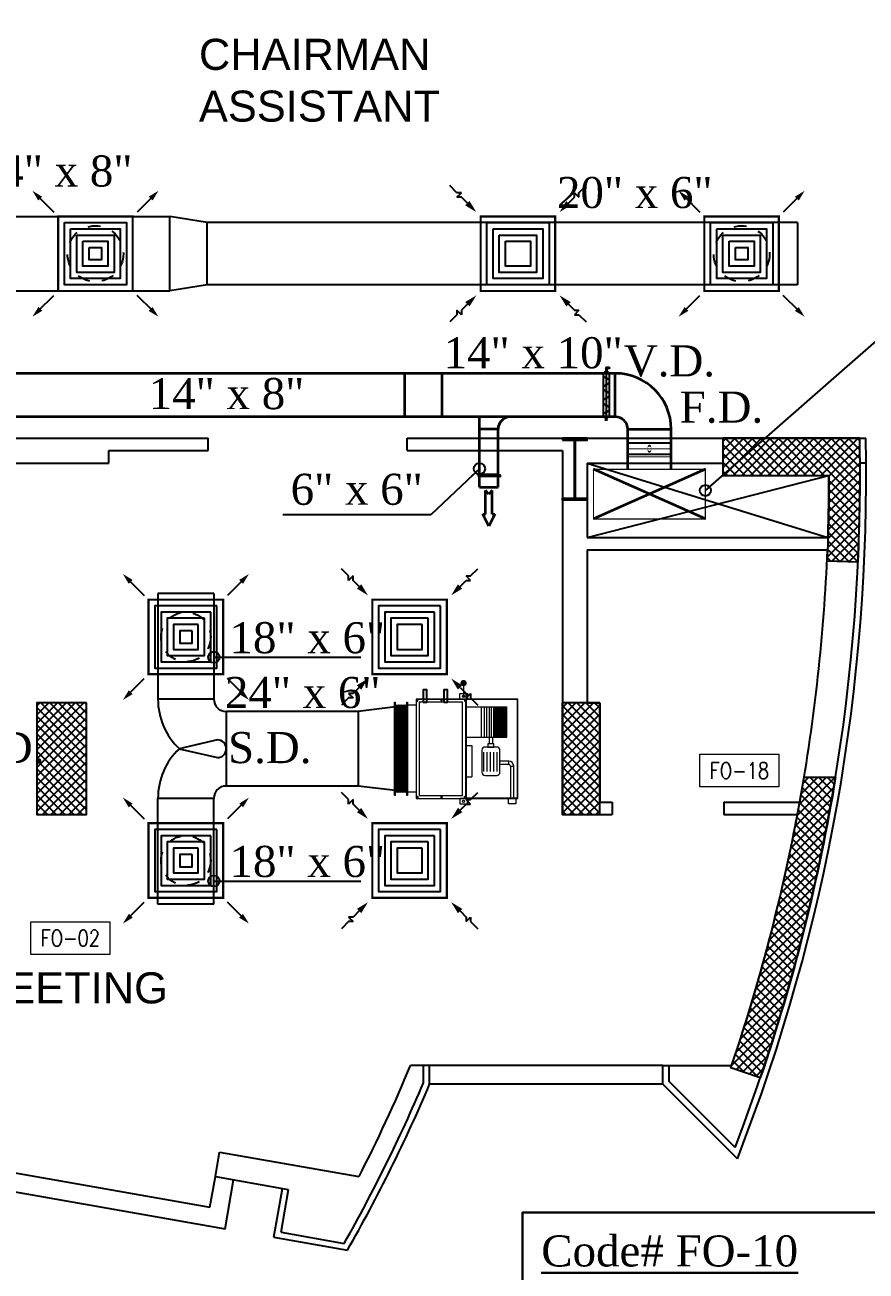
# Model space of a CAD drawing. Extents: x -432 to -365, y -145 to 173.
# Drawn here: x -387.11 to -380.34, y 21.25 to 31.28 of the extents above; entities that cross this region are included whole.
import ezdxf
from ezdxf.enums import TextEntityAlignment as Align

# ---------------------------------------------------------------- set-up
doc = ezdxf.new("R2010")
doc.units = 0
doc.header["$MEASUREMENT"] = 0
for name, pattern in [('DASHDOT', [1, 0.5, -0.25, 0, -0.25]), ('HIDDEN', [0.375, 0.25, -0.125]), ('HIDDEN-Z', [3, 2, -1])]:
    doc.linetypes.add(name, pattern=pattern)
for name, color, linetype in [('01_AC-EQUIP', 206, 'Continuous'), ('03_AC-S.DUCT', 5, 'Continuous'), ('12-AC-FL.CONN.', 2, 'Continuous'), ('A.C.VOLUM DAMPER', 2, 'Continuous'), ('COLHATCH', 5, 'Continuous'), ('column', 6, 'Continuous'), ('ELEV3', 1, 'Continuous'), ('fire damper', 20, 'Continuous'), ('M-CH-WP-R', 40, 'HIDDEN-Z'), ('M-CH-WP-S', 142, 'Continuous'), ('M-DAMPER', 21, 'Continuous'), ('M-DIFUSER', 195, 'Continuous'), ('M-DUCT-RA', 30, 'Continuous'), ('M-DUCT-SA', 5, 'Continuous'), ('M-EQBMNT', 21, 'Continuous'), ('METAL-EDGE', 253, 'Continuous'), ('Ties', 5, 'Continuous'), ('WALL', 4, 'Continuous'), ('WIN', 5, 'Continuous'), ('ZONE TEXT', 73, 'Continuous')]:
    doc.layers.add(name, color=color, linetype=linetype)
for name, color, linetype, lineweight in [('04-AC_F.A.DUCT', 4, 'Continuous', 35), ('A-SYMB-RMNU', 4, 'Continuous', 9), ('AC-TEXT', 15, 'Continuous', 30)]:
    doc.layers.add(name, color=color, linetype=linetype, lineweight=lineweight)
doc.styles.add('AC', font='romans.shx', dxfattribs={"height": 0.2})
doc.styles.add('ARABY', font='sosa.shx')
doc.styles.add('ROMANS-TITLE', font='ROMANS.shx', dxfattribs={"width": 0.8})
doc.dimstyles.new('IHAB', dxfattribs={"dimscale": 0, "dimtxt": 0.15, "dimasz": 0.09, "dimexe": 0.18, "dimexo": 0.0625, "dimgap": 0, "dimtad": 0, "dimtih": 1, "dimtoh": 1, "dimzin": 0, "dimdsep": 46, "dimtxsty": 'ARABY', "dimcen": 0.03, "dimse1": 1, "dimse2": 1, "dimclrd": 36, "dimclrt": 42, "dimadec": 0, "dimazin": 0, "dimtfac": 1, "dimtmove": 1, "dimatfit": 3, "dimldrblk": 'ORIGIN', "dimfxl": 1, "dimtolj": 1, "dimtzin": 0, "dimarcsym": 0})
pattern_1 = [(45, (898.9167, 294.349202), (-0.01347038418, 0.01347038418), []), (45, (898.92568, 294.349202), (-0.01347038418, 0.01347038418), [])]

# ---------------------------------------------------------------- blocks, each defined once
blk = doc.blocks.new('*U254')
at = {"layer": 'M-DIFUSER', "ltscale": 5, "const_width": 18}
blk.add_lwpolyline([(-300, 300), (300, 300), (300, -300), (-300, -300)], close=True, dxfattribs=at)
at = {"layer": 'M-DIFUSER', "color": 21}
for points in [[(250, 250), (-250, 250), (-250, -250), (250, -250)], [(200, 200), (-200, 200), (-200, -200), (200, -200)], [(150, 150), (-150, 150), (-150, -150), (150, -150)], [(100, 100), (-100, 100), (-100, -100), (100, -100)]]:
    blk.add_lwpolyline(points, close=True, dxfattribs=at)
at = {"layer": 'M-DUCT-RA', "color": 30}
for p, q in [((-491, 491), (-549, 549)), ((491, 491), (549, 549)), ((-491, 455), (-491, 491)), ((-455, 491), (-491, 455)), ((-455, 455), (-455, 491)), ((-406, 406), (-455, 455)), ((406, 406), (455, 455)), ((455, 491), (491, 491)), ((491, 455), (455, 491)), ((455, 455), (491, 455)), ((-491, -491), (-549, -549)), ((-491, -455), (-455, -491)), ((-455, -455), (-491, -455)), ((-455, -491), (-491, -491)), ((-406, -406), (-455, -455)), ((406, -406), (455, -455)), ((455, -491), (491, -455)), ((455, -455), (455, -491)), ((491, -455), (491, -491)), ((491, -491), (549, -549))]:
    blk.add_line(p, q, dxfattribs=at)
for points in [[(-389, 424), (-424, 389), (-335, 335)], [(424, 389), (389, 424), (335, 335)], [(-424, -389), (-389, -424), (-335, -335)], [(389, -424), (424, -389), (335, -335)]]:
    blk.add_solid(points, dxfattribs=at)
blk = doc.blocks.new('*U251')
at = {"layer": 'M-DIFUSER', "ltscale": 5, "const_width": 18}
blk.add_lwpolyline([(-300, 300), (300, 300), (300, -300), (-300, -300)], close=True, dxfattribs=at)
at = {"layer": 'M-DIFUSER', "color": 21}
for points in [[(250, 250), (-250, 250), (-250, -250), (250, -250)], [(200, 200), (-200, 200), (-200, -200), (200, -200)], [(150, 150), (-150, 150), (-150, -150), (150, -150)], [(100, 100), (-100, 100), (-100, -100), (100, -100)], [(50, 50), (-50, 50), (-50, -50), (50, -50)]]:
    blk.add_lwpolyline(points, close=True, dxfattribs=at)
at = {"layer": 'M-DUCT-SA', "color": 5, "extrusion": (-5.07059e-20, -1.19855e-17, -1)}
blk.add_line((-461, 461), (-335, 335), dxfattribs=at)
at = {"layer": 'M-DUCT-SA', "color": 5, "extrusion": (-1.19855e-17, 5.07059e-20, -1)}
blk.add_line((461, 461), (335, 335), dxfattribs=at)
at = {"layer": 'M-DUCT-SA', "color": 5, "extrusion": (1.19855e-17, -5.07059e-20, -1)}
blk.add_line((-461, -461), (-335, -335), dxfattribs=at)
at = {"layer": 'M-DUCT-SA', "color": 5, "extrusion": (5.07059e-20, 1.19855e-17, -1)}
blk.add_line((461, -461), (335, -335), dxfattribs=at)
at = {"layer": 'M-DUCT-SA', "color": 5, "extrusion": (-5.07059e-20, -1.19855e-17, -1)}
blk.add_solid([(460, 428), (429, 459), (507, 507)], dxfattribs=at)
at = {"layer": 'M-DUCT-SA', "color": 5, "extrusion": (5.07059e-20, -1.19855e-17, -1)}
blk.add_solid([(-460, 428), (-429, 459), (-507, 507)], dxfattribs=at)
at = {"layer": 'M-DUCT-SA', "color": 5, "extrusion": (1.19855e-17, -5.07059e-20, -1)}
blk.add_solid([(428, -460), (459, -429), (507, -507)], dxfattribs=at)
at = {"layer": 'M-DUCT-SA', "color": 5, "extrusion": (-1.19855e-17, -5.07059e-20, -1)}
blk.add_solid([(-428, -460), (-459, -429), (-507, -507)], dxfattribs=at)
blk = doc.blocks.new('A$C180A56EA')
at = {"layer": 'A.C.VOLUM DAMPER'}
h = blk.add_hatch(dxfattribs=at)
h.set_pattern_fill('ANSI31', color=256, scale=0.001, style=0)
h.set_pattern_definition([(45, (129.5106855, -230.48025158), (-8.838834765e-05, 8.838834765e-05), [])])
h.paths.add_polyline_path([(0.0459, 0.0039), (0.0459, 0.0065), (0.0401, 0.0065), (0.0401, -0.0027), (0.0459, -0.0027), (0.0459, 0), (0.0603, 0), (0.0603, 0.0128), (0.057, 0.0128), (0.057, 0.0039)])
for p, q in [((-0.1242, 0.0032), (-0.1161, 0.0032)), ((-0.1161, 0.0004), (-0.119, 0.0032)), ((-0.1185, 0), (-0.1161, 0.0024)), ((-0.1161, 0.0015), (-0.1179, 0.0032)), ((-0.1174, 0), (-0.1161, 0.0013)), ((-0.1161, 0.0026), (-0.1168, 0.0032)), ((-0.1163, 0), (-0.1161, 0.0001)), ((-0.1161, 0.0001), (-0.1104, 0.0058)), ((-0.1161, 0.0013), (-0.1116, 0.0058)), ((-0.1161, 0.0024), (-0.1127, 0.0058)), ((-0.1161, -0.0026), (-0.1161, 0.0058)), ((-0.1161, 0.0035), (-0.1138, 0.0058)), ((-0.1161, 0.0058), (-0.1099, 0.0058)), ((-0.1161, 0.0057), (-0.116, 0.0058)), ((-0.1161, 0.0046), (-0.1149, 0.0058)), ((-0.1161, -0.001), (-0.1099, 0.0053)), ((-0.1099, -0.0014), (-0.1161, 0.0048)), ((-0.1161, -0.0021), (-0.1099, 0.0042)), ((-0.1099, -0.0026), (-0.1161, 0.0037)), ((-0.1109, -0.0026), (-0.1161, 0.0026)), ((-0.112, -0.0026), (-0.1161, 0.0015)), ((-0.1131, -0.0026), (-0.1161, 0.0004)), ((-0.1099, -0.0003), (-0.116, 0.0058)), ((-0.1156, -0.0026), (-0.1099, 0.0031)), ((-0.1099, 0.0008), (-0.1149, 0.0058)), ((-0.1145, -0.0026), (-0.1099, 0.002)), ((-0.1099, 0.0019), (-0.1138, 0.0058)), ((-0.1134, -0.0026), (-0.1099, 0.0009)), ((-0.1128, 0.0019), (0.0401, 0.0019)), ((-0.1099, 0.003), (-0.1127, 0.0058)), ((-0.1099, 0.0041), (-0.1116, 0.0058)), ((-0.1099, 0.0052), (-0.1105, 0.0058)), ((0.0401, 0.0121), (-0.1099, 0.0121)), ((-0.0882, 0.0113), (-0.0994, -0.0075)), ((-0.0768, 0.0113), (-0.0656, -0.0075)), ((-0.0402, 0.0113), (-0.0514, -0.0075)), ((-0.0284, 0.0113), (-0.0173, -0.0075)), ((0.0056, 0.0113), (-0.0056, -0.0075)), ((0.0174, 0.0113), (0.0286, -0.0075)), ((0.0459, 0.0065), (0.0401, 0.0065)), ((0.0401, 0.0065), (0.0401, -0.0027)), ((0.0459, 0.0039), (0.0459, 0.0065)), ((0.057, 0.0039), (0.0459, 0.0039)), ((0.0603, 0.0128), (0.057, 0.0128)), ((0.057, 0.0128), (0.057, 0.0039)), ((0.0603, 0.0128), (0.0603, 0)), ((-0.1242, 0), (-0.1161, 0)), ((-0.1142, -0.0026), (-0.1161, -0.0007)), ((-0.1153, -0.0026), (-0.1161, -0.0018)), ((-0.1099, -0.0026), (-0.1161, -0.0026)), ((-0.1123, -0.0026), (-0.1099, -0.0003)), ((-0.1111, -0.0026), (-0.1099, -0.0014)), ((-0.11, -0.0026), (-0.1099, -0.0025)), ((-0.1099, -0.0083), (0.0401, -0.0083)), ((0.0401, -0.0027), (0.0459, -0.0027)), ((0.0603, 0), (0.0459, 0)), ((0.0459, -0.0027), (0.0459, 0))]:
    blk.add_line(p, q, dxfattribs=at)
at = {"layer": 'A.C.VOLUM DAMPER', "extrusion": (0, 0, -1)}
for centre, major_axis, start_param, end_param in [((-0.0938, 0.0019), (0.00135, 0.00135), 3.926991, 7.068583), ((-0.0938, 0.0019), (-0.00135, 0.00135), 2.356195, 5.497787), ((-0.0712, 0.0019), (0.00135, 0.00135), 3.926991, 7.068583), ((-0.0712, 0.0019), (-0.00135, 0.00135), 2.356195, 5.497787), ((-0.0458, 0.0019), (0.00135, 0.00135), 3.926991, 7.068583), ((-0.0458, 0.0019), (-0.00135, 0.00135), 2.356195, 5.497787), ((-0.0228, 0.0019), (0.00135, 0.00135), 3.926991, 7.068583), ((-0.0228, 0.0019), (-0.00135, 0.00135), 2.356194, 5.497787), ((0, 0.0019), (0.00135, 0.00135), 3.926991, 7.068583), ((0, 0.0019), (0.00135, 0.00135), 0.785398, 3.926991), ((0.023, 0.0019), (0.00135, 0.00135), 3.926991, 7.068583), ((0.023, 0.0019), (-0.00135, 0.00135), 2.356195, 5.497787)]:
    blk.add_ellipse(centre, major_axis=major_axis, ratio=1, start_param=start_param, end_param=end_param, dxfattribs=at)
blk = doc.blocks.new('A$C4397250F')
at = {"layer": '04-AC_F.A.DUCT'}
for p, q in [((0, 0), (-0.0241, -0.0482)), ((-0.0241, -0.0482), (-0.0132, -0.0482)), ((-0.0132, -0.0482), (-0.0132, -0.1443)), ((0.0241, -0.0482), (0, 0)), ((0.0132, -0.0482), (0.0241, -0.0482)), ((0.0132, -0.0482), (0.0132, -0.1443)), ((0, -0.1288), (-0.0132, -0.1443)), ((0.0132, -0.1443), (0, -0.1288))]:
    blk.add_line(p, q, dxfattribs=at)
blk = doc.blocks.new('A$C7E27466D')
at = {"layer": '01_AC-EQUIP', "color": 2, "lineweight": 20}
for p, q in [((-75.3, 98.1), (-73.7, 98.7)), ((-75.3, 98.1), (-73.7, 97.6)), ((-75.3, 97.1), (-73.7, 97.6)), ((-75.3, 97.1), (-73.7, 96.6)), ((-75.3, 96.1), (-73.7, 96.6)), ((-75.3, 96.1), (-73.7, 95.6)), ((-75.3, 95.1), (-73.7, 95.6)), ((-75.3, 95.1), (-73.7, 94.6)), ((-75.3, 94.1), (-73.7, 94.6)), ((-75.3, 94.1), (-73.7, 93.6)), ((-75.3, 93.1), (-73.7, 93.6)), ((-75.3, 93.1), (-73.7, 92.5)), ((-75.3, 92), (-73.7, 92.5)), ((-75.3, 92), (-73.7, 91.5)), ((-75.3, 91), (-73.7, 91.5)), ((-75.3, 91), (-73.7, 90.5)), ((-75.3, 90), (-73.7, 90.5)), ((-6.3, 97.6), (-73.7, 97.6)), ((-6.3, 96.6), (-73.7, 96.6)), ((-6.3, 95.6), (-73.7, 95.6)), ((-6.3, 94.6), (-73.7, 94.6)), ((-6.3, 93.6), (-73.7, 93.6)), ((-6.3, 92.5), (-73.7, 92.5)), ((-6.3, 91.5), (-73.7, 91.5)), ((-6.3, 90.5), (-73.7, 90.5)), ((-4.7, 98.1), (-6.3, 98.7)), ((-4.7, 98.1), (-6.3, 97.6)), ((-4.7, 97.1), (-6.3, 97.6)), ((-4.7, 97.1), (-6.3, 96.6)), ((-4.7, 96.1), (-6.3, 96.6)), ((-4.7, 96.1), (-6.3, 95.6)), ((-4.7, 95.1), (-6.3, 95.6)), ((-4.7, 95.1), (-6.3, 94.6)), ((-4.7, 94.1), (-6.3, 94.6)), ((-4.7, 94.1), (-6.3, 93.6)), ((-4.7, 93.1), (-6.3, 93.6)), ((-4.7, 93.1), (-6.3, 92.5)), ((-4.7, 92), (-6.3, 92.5)), ((-4.7, 92), (-6.3, 91.5)), ((-4.7, 91), (-6.3, 91.5)), ((-4.7, 91), (-6.3, 90.5)), ((-4.7, 90), (-6.3, 90.5)), ((-75.3, 90), (-73.7, 89.5)), ((-4.7, 90), (-6.3, 89.5))]:
    blk.add_line(p, q, dxfattribs=at)
at = {"layer": '01_AC-EQUIP', "color": 1, "lineweight": 20}
for p, q in [((-77.8, 81), (-79.9, 81)), ((-78.9, 80.3), (-78.9, 81.7)), ((-75, 82), (-75, 89)), ((-5, 82), (-5, 89)), ((-2.2, 81), (-0.1, 81)), ((-1.1, 80.3), (-1.1, 81.7)), ((0, 82), (0, 0)), ((-77.8, 61.5), (-79.9, 61.5)), ((-78.9, 60.8), (-78.9, 62.2)), ((-2.2, 61.5), (-0.1, 61.5)), ((-1.1, 60.8), (-1.1, 62.2)), ((-77.8, 42.5), (-79.9, 42.5)), ((-78.9, 41.8), (-78.9, 43.2)), ((-62.7, 42), (-62.7, 37)), ((-37.3, 42), (-37.3, 37)), ((-30.6, 42), (-30.6, 9)), ((-6.2, 42), (-6.2, 9)), ((-2.2, 42.5), (-0.1, 42.5)), ((-1.1, 41.8), (-1.1, 43.2)), ((-37.3, 37), (-62.7, 37)), ((-58.3, 27.4), (-42.7, 27.4)), ((-58.3, 24.8), (-42.7, 24.8)), ((-58.3, 22.1), (-42.7, 22.1)), ((-30.6, 23.1), (-36, 23.1)), ((-30.6, 20.4), (-36, 20.4)), ((-6.2, 29.5), (-30.6, 29.5)), ((-30.6, 27), (-6.2, 27)), ((-30.6, 25), (-6.2, 25)), ((-30.6, 23), (-6.2, 23)), ((-30.6, 21.4), (-6.2, 21.4)), ((-58.3, 19.4), (-42.7, 19.4)), ((-58.3, 16.8), (-42.7, 16.8)), ((-52.7, 7.4), (-52.7, 14.5)), ((-50, 7.4), (-50, 14.5)), ((-30.6, 19.4), (-6.2, 19.4)), ((-30.6, 18.4), (-6.2, 18.4)), ((-30.6, 17.5), (-6.2, 17.5)), ((-30.6, 16.8), (-6.2, 16.8)), ((-30.6, 15.8), (-6.2, 15.8)), ((-30.6, 14.8), (-6.2, 14.8)), ((-30.6, 13.8), (-6.2, 13.8)), ((-30.6, 12.9), (-6.2, 12.9)), ((-30.6, 12.2), (-6.2, 12.2)), ((-30.6, 11.5), (-6.2, 11.5)), ((-30.6, 11), (-6.2, 11)), ((-30.6, 10.6), (-6.2, 10.6)), ((-30.6, 10.3), (-6.2, 10.3)), ((-54, 6.1), (-79.6, 6.1)), ((-54, 3.5), (-79.6, 3.5)), ((-54, 6.1), (-54, 3.5)), ((-52.7, 7.4), (-50, 7.4)), ((-30.6, 9.9), (-6.2, 9.9)), ((-30.6, 9.6), (-6.2, 9.6)), ((-30.6, 9.4), (-6.2, 9.4)), ((-30.6, 9.2), (-6.2, 9.2)), ((-30.6, 9), (-6.2, 9)), ((-30.6, 9), (-6.2, 9))]:
    blk.add_line(p, q, dxfattribs=at)
at = {"layer": '01_AC-EQUIP', "color": 4, "lineweight": 20}
blk.add_line((12.8, 43.8), (2.3, 43.8), dxfattribs=at)
at = {"layer": '01_AC-EQUIP', "color": 1, "linetype": 'DASHDOT', "lineweight": 20}
blk.add_line((-30.6, 16.8), (-6.2, 16.8), dxfattribs=at)
at = {"layer": '01_AC-EQUIP', "color": 2, "lineweight": 20}
for points in [[(-77.5, 98.7), (-77.5, 99.2), (-2.5, 99.2), (-2.5, 98.7)], [(-77.5, 89), (-77.5, 89.5), (-2.5, 89.5), (-2.5, 89)]]:
    blk.add_lwpolyline(points, close=True, dxfattribs=at)
at = {"layer": '01_AC-EQUIP', "color": 1, "lineweight": 20}
for points in [[(-80, 42), (0, 42), (0, 82), (-80, 82)], [(-77.5, 44.5), (-2.5, 44.5), (-2.5, 79.5), (-77.5, 79.5)], [(-84.4, 40.7), (-80, 40.7), (-80, 46.7), (-84.4, 46.7)], [(-80, 42), (-80, 0), (0, 0), (0, 42)], [(-79.6, 41.6), (-79.6, 0.4), (-0.4, 0.4), (-0.4, 41.6)], [(4.4, 40.7), (0, 40.7), (0, 46.7), (4.4, 46.7)], [(-38.6, 19.3), (-36, 19.3), (-36, 24.3), (-38.6, 24.3)], [(-84.4, 7.6), (-80, 7.6), (-80, 1.6), (-84.4, 1.6)]]:
    blk.add_lwpolyline(points, close=True, dxfattribs=at)
at = {"layer": '01_AC-EQUIP', "color": 4, "lineweight": 20, "const_width": 2.52}
blk.add_lwpolyline([(12.6, 45, 1), (13.1, 42.5, 1)], format="xyb", close=True, dxfattribs=at)
at = {"layer": '01_AC-EQUIP', "color": 1, "lineweight": 20}
blk.add_lwpolyline([(-58.8, 14.5), (-41.2, 14.5, 0.414214), (-38.6, 17.1), (-38.6, 26.4, 0.414214), (-41.2, 29.1), (-58.8, 29.1, 0.414214), (-61.4, 26.4), (-61.4, 17.1, 0.414214)], format="xyb", close=True, dxfattribs=at)
for centre in [(-82.3, 43.8), (2.3, 43.8)]:
    blk.add_circle(centre, 0.932, dxfattribs=at)
for radius in [1.33, 3.99]:
    blk.add_arc((-54, 7.4), radius, 270.0006, 0.0006, dxfattribs=at)
for centre, major_axis, start_param, end_param in [((-78.9, 81), (-0.827, 0), -1.570796, 4.712389), ((-78.9, 81), (-0.47, 0), 3.141593, 9.424778), ((-78.9, 61.5), (-0.827, 0), -1.570796, 4.712389), ((-78.9, 61.5), (-0.47, 0), 3.141593, 9.424778), ((-78.9, 42.5), (-0.827, 0), -1.570796, 4.712389), ((-78.9, 42.5), (-0.47, 0), 3.141593, 9.424778)]:
    blk.add_ellipse(centre, major_axis=major_axis, ratio=0.646018, start_param=start_param, end_param=end_param, dxfattribs=at)
at = {"layer": '01_AC-EQUIP', "color": 1, "lineweight": 20, "extrusion": (0, 0, -1)}
for centre, major_axis, start_param, end_param in [((-1.1, 81), (0.827, 0), -1.570796, 4.712389), ((-1.1, 81), (0.47, 0), 3.141593, 9.424778), ((-1.1, 61.5), (0.827, 0), -1.570796, 4.712389), ((-1.1, 61.5), (0.47, 0), 3.141593, 9.424778), ((-1.1, 42.5), (0.827, 0), -1.570796, 4.712389), ((-1.1, 42.5), (0.47, 0), 3.141593, 9.424778)]:
    blk.add_ellipse(centre, major_axis=major_axis, ratio=0.646018, start_param=start_param, end_param=end_param, dxfattribs=at)
at = {"layer": 'M-CH-WP-R', "color": 6, "linetype": 'ByBlock', "ltscale": 1.5}
blk.add_lwpolyline([(-2.5, 76.2), (-2.5, 73.2), (7.5, 73.2), (7.5, 76.2)], close=True, dxfattribs=at)
at = {"layer": 'M-CH-WP-S', "color": 5, "linetype": 'ByBlock', "ltscale": 1.5}
blk.add_lwpolyline([(-2.5, 59.7), (-2.5, 56.7), (7.5, 56.7), (7.5, 59.7)], close=True, dxfattribs=at)
blk = doc.blocks.new('*U707')
at = {"layer": 'M-EQBMNT'}
h = blk.add_hatch(color=195, dxfattribs=at)
edge = h.paths.add_edge_path()
edge.add_ellipse((-200, 0), major_axis=(0, -37.5), ratio=0.504202, start_angle=0, end_angle=90)
edge.add_ellipse((-200, 0), major_axis=(0, 19.7), ratio=0.960389, start_angle=90, end_angle=270, ccw=False)
edge.add_ellipse((-200, 0), major_axis=(0, -37.5), ratio=0.504202, start_angle=270, end_angle=360)
edge = h.paths.add_edge_path()
edge.add_ellipse((-200, 0), major_axis=(0, 19.7), ratio=0.960389, start_angle=270, end_angle=450, ccw=False)
edge.add_ellipse((-200, 0), major_axis=(0, -37.5), ratio=0.504202, start_angle=90, end_angle=180)
edge.add_ellipse((-200, 0), major_axis=(0, -37.5), ratio=0.504202, start_angle=180, end_angle=270)
at = {"layer": 'M-EQBMNT', "color": 195, "const_width": 10}
blk.add_lwpolyline([(0, 0), (-400, 0)], dxfattribs=at)
at = {"layer": 'M-EQBMNT'}
blk.add_lwpolyline([(0, 50), (-400, 50), (-400, -50), (0, -50)], close=True, dxfattribs=at)
blk = doc.blocks.new('A-ROOM')
at = {"layer": 'A-SYMB-RMNU'}
blk.add_lwpolyline([(-425, 175), (425, 175), (425, -175), (-425, -175)], close=True, dxfattribs=at)
at = {"layer": 'A-SYMB-RMNU', "style": 'ROMANS-TITLE', "width": 0.8}
blk.add_attdef('ROOM-NO', text='', height=175, dxfattribs=at).set_placement((0, 0), align=Align.MIDDLE)

msp = doc.modelspace()

# ---------------------------------------------------------------- hatches: boundary and pattern name
at = {"layer": 'COLHATCH', "linetype": 'Continuous'}
h = msp.add_hatch(dxfattribs=at)
h.set_pattern_fill('_USER', color=252, scale=0.05, angle=45, style=0, double=1, pattern_type=0)
h.set_pattern_definition([(45, (-202.924395, -132.77691), (-0.035355339, 0.035355339), []), (135, (-202.924395, -132.77691), (-0.035355339, -0.035355339), [])])
h.paths.add_polyline_path([(-382.484, 44.803), (-382.784, 44.803), (-382.784, 43.903), (-382.484, 43.903)])
h.paths.add_polyline_path([(-380.484, 44.803), (-381.284, 44.803), (-381.284, 44.503), (-380.484, 44.503)])
h.paths.add_polyline_path([(-378.534, 42.803), (-378.834, 42.803), (-378.834, 42.203), (-378.534, 42.203)])
h.paths.add_polyline_path([(-378.134, 39.223), (-378.934, 39.223), (-378.934, 38.923), (-378.134, 38.923)])
h.paths.add_polyline_path([(-380.684, 39.223), (-381.484, 39.223), (-381.484, 38.923), (-380.684, 38.923)])
h.paths.add_polyline_path([(-380.584, 34.173), (-381.484, 34.173), (-381.484, 33.873), (-380.584, 33.873)])
h.paths.add_polyline_path([(-378.134, 34.223), (-378.934, 34.223), (-378.934, 33.923), (-378.134, 33.923)])
h.paths.add_polyline_path([(-380.392, 27.953), (-381.492, 27.953), (-381.492, 27.653), (-380.639, 27.653, -0.011587), (-380.655, 26.967), (-380.405, 26.957, 0.01656)])
h.paths.add_polyline_path([(-380.586, 25.223), (-380.84, 25.223, -0.040808), (-381.428, 22.884), (-381.192, 22.803, 0.04151)])
h.paths.add_polyline_path([(-382.484, 25.823), (-382.784, 25.823), (-382.784, 24.923), (-382.484, 24.923)])
h.paths.add_polyline_path([(-386.614, 25.823), (-387.014, 25.823), (-387.014, 24.923), (-386.614, 24.923)])
h.paths.add_polyline_path([(-390.414, 25.823), (-390.864, 25.823), (-390.864, 24.923), (-390.414, 24.923)])
h.paths.add_polyline_path([(-390.664, 24.003), (-390.964, 24.003), (-390.964, 23.103), (-390.664, 23.103)])
h.paths.add_polyline_path([(-398.664, 25.823), (-398.964, 25.823), (-398.964, 24.923), (-398.664, 24.923)])
h.paths.add_polyline_path([(-398.664, 24.003), (-398.964, 24.003), (-398.964, 23.103), (-398.664, 23.103)])
h.paths.add_polyline_path([(-406.664, 25.823), (-406.964, 25.823), (-406.964, 24.923), (-406.664, 24.923)])
h.paths.add_polyline_path([(-406.664, 24.003), (-406.964, 24.003), (-406.964, 23.103), (-406.664, 23.103)])
h.paths.add_polyline_path([(-414.764, 25.823), (-415.214, 25.823), (-415.214, 24.923), (-414.764, 24.923)])
h.paths.add_polyline_path([(-414.664, 24.003), (-414.964, 24.003), (-414.964, 23.103), (-414.664, 23.103)])
h.paths.add_polyline_path([(-418.614, 25.823), (-419.014, 25.823), (-419.014, 24.923), (-418.614, 24.923)])
h.paths.add_polyline_path([(-422.844, 25.823), (-423.144, 25.823), (-423.144, 24.923), (-422.844, 24.923)])
h.paths.add_polyline_path([(-424.137, 27.953), (-425.237, 27.953, 0.01656), (-425.224, 26.957), (-424.974, 26.967, -0.011587), (-424.99, 27.653), (-424.137, 27.653)])
h.paths.add_polyline_path([(-424.789, 25.223), (-425.042, 25.223, 0.04151), (-424.437, 22.803), (-424.2, 22.884, -0.040808)])
h.paths.add_polyline_path([(-424.144, 34.173), (-425.044, 34.173), (-425.044, 33.873), (-424.144, 33.873)])
h.paths.add_polyline_path([(-426.694, 34.223), (-427.494, 34.223), (-427.494, 33.923), (-426.694, 33.923)])
h.paths.add_polyline_path([(-426.694, 39.223), (-427.494, 39.223), (-427.494, 38.923), (-426.694, 38.923)])
h.paths.add_polyline_path([(-424.144, 39.223), (-424.944, 39.223), (-424.944, 38.923), (-424.144, 38.923)])
h.paths.add_polyline_path([(-426.794, 42.803), (-427.094, 42.803), (-427.094, 42.203), (-426.794, 42.203)])
h.paths.add_polyline_path([(-424.344, 44.803), (-425.144, 44.803), (-425.144, 44.503), (-424.344, 44.503)])
h.paths.add_polyline_path([(-422.844, 44.803), (-423.144, 44.803), (-423.144, 43.903), (-422.844, 43.903)])
h.paths.add_polyline_path([(-418.564, 44.803), (-418.964, 44.803), (-418.964, 43.903), (-418.564, 43.903)])
h.paths.add_polyline_path([(-414.764, 44.803), (-415.214, 44.803), (-415.214, 43.903), (-414.764, 43.903)])
h.paths.add_polyline_path([(-405.414, 47.003), (-405.714, 47.003), (-405.714, 46.403), (-405.414, 46.403)])
h.paths.add_polyline_path([(-405.414, 44.503), (-400.314, 44.503), (-400.314, 43.053), (-400.014, 43.053), (-400.014, 44.803), (-405.714, 44.803), (-405.714, 43.053), (-405.414, 43.053)])
h.paths.add_polyline_path([(-398.664, 47.003), (-398.964, 47.003), (-398.964, 46.403), (-398.664, 46.403)])
h.paths.add_polyline_path([(-398.664, 43.653), (-398.964, 43.653), (-398.964, 43.053), (-398.664, 43.053)])
h.paths.add_polyline_path([(-390.414, 44.803), (-390.864, 44.803), (-390.864, 43.903), (-390.414, 43.903)])
at = {"layer": 'Ties'}
h = msp.add_hatch(dxfattribs=at)
h.set_pattern_fill('ANSI32', color=256, scale=0.002, style=0)
h.set_pattern_definition(pattern_1)
h.paths.add_polyline_path([(-382.584, 27.953), (-382.784, 27.953), (-382.784, 27.937), (-382.584, 27.937)])
h = msp.add_hatch(dxfattribs=at)
h.set_pattern_fill('ANSI32', color=256, scale=0.002, style=0)
h.set_pattern_definition(pattern_1)
h.paths.add_polyline_path([(-382.679, 27.937), (-382.689, 27.937), (-382.689, 27.469), (-382.679, 27.469)])
h = msp.add_hatch(dxfattribs=at)
h.set_pattern_fill('ANSI32', color=256, scale=0.002, style=0)
h.set_pattern_definition(pattern_1)
h.paths.add_polyline_path([(-382.584, 27.469), (-382.784, 27.469), (-382.784, 27.453), (-382.584, 27.453)])

# ---------------------------------------------------------------- linework, layer by layer
at = {"layer": '03_AC-S.DUCT', "linetype": 'Continuous'}
for p, q in [((-387.897, 29.738), (-385.942, 29.738)), ((-385.942, 29.138), (-385.942, 29.738)), ((-385.642, 29.688), (-385.942, 29.738)), ((-380.892, 29.688), (-385.642, 29.688)), ((-385.642, 29.188), (-385.642, 29.688)), ((-380.892, 29.688), (-380.892, 29.188)), ((-387.897, 29.138), (-385.942, 29.138)), ((-385.642, 29.188), (-385.942, 29.138)), ((-380.892, 29.188), (-385.642, 29.188)), ((-386.039, 26.703), (-386.039, 25.853)), ((-385.589, 26.703), (-386.039, 26.703)), ((-385.589, 26.703), (-385.589, 25.853)), ((-385.589, 25.853), (-386.039, 25.853)), ((-384.128, 25.79), (-384.428, 25.753)), ((-384.428, 25.753), (-385.489, 25.753)), ((-385.489, 25.753), (-385.489, 25.153)), ((-384.428, 25.753), (-384.428, 25.153)), ((-384.428, 25.153), (-385.489, 25.153)), ((-384.128, 25.116), (-384.428, 25.153)), ((-385.589, 25.053), (-386.039, 25.053)), ((-386.039, 24.203), (-386.039, 25.053)), ((-385.589, 24.203), (-385.589, 25.053)), ((-385.589, 24.203), (-386.039, 24.203))]:
    msp.add_line(p, q, dxfattribs=at)
for centre, radius, start, end in [((-385.489, 25.853), 0.55, 180, 226.6582), ((-385.489, 25.853), 0.1, 180, 270), ((-385.489, 25.053), 0.55, 133.3418, 180), ((-385.489, 25.053), 0.1, 90, 180)]:
    msp.add_arc(centre, radius, start, end, dxfattribs=at)
at = {"layer": '04-AC_F.A.DUCT', "linetype": 'Continuous'}
for p, q in [((-382.359, 28.475), (-390.343, 28.475)), ((-384.052, 28.125), (-384.052, 28.475)), ((-383.752, 28.125), (-383.752, 28.475)), ((-382.359, 28.125), (-382.359, 28.475)), ((-382.359, 28.125), (-390.343, 28.125)), ((-383.452, 27.559), (-383.452, 28.125)), ((-383.302, 28.025), (-383.452, 28.025)), ((-383.302, 27.559), (-383.302, 28.025)), ((-382.259, 27.703), (-382.259, 28.025)), ((-382.259, 28.025), (-381.909, 28.025)), ((-381.909, 27.703), (-381.909, 28.025)), ((-381.634, 27.703), (-382.534, 27.303)), ((-381.634, 27.303), (-382.534, 27.703)), ((-383.452, 27.559), (-383.302, 27.559))]:
    msp.add_line(p, q, dxfattribs=at)
at = {"layer": '04-AC_F.A.DUCT', "linetype": 'Continuous', "const_width": 0.01}
msp.add_lwpolyline([(-382.259, 27.803), (-381.909, 27.803)], dxfattribs=at)
msp.add_lwpolyline([(-381.634, 27.303), (-382.534, 27.303), (-382.534, 27.703), (-381.634, 27.703)], close=True, dxfattribs=at)
at = {"layer": '04-AC_F.A.DUCT', "linetype": 'Continuous'}
for centre, radius, start, end in [((-382.359, 28.025), 0.45, 360, 90), ((-383.202, 28.025), 0.1, 90, 180), ((-382.359, 28.025), 0.1, 360, 90)]:
    msp.add_arc(centre, radius, start, end, dxfattribs=at)
at = {"layer": '12-AC-FL.CONN.', "linetype": 'HIDDEN', "ltscale": 0.25}
for centre, radius in [((-386.542, 29.438), 0.225), ((-381.342, 29.438), 0.225), ((-385.814, 26.353), 0.2), ((-385.814, 26.353), 0.2), ((-385.814, 24.553), 0.2)]:
    msp.add_circle(centre, radius, dxfattribs=at)
at = {"layer": 'A.C.VOLUM DAMPER'}
for p, q in [((-385.56, 25.524), (-385.867, 25.453)), ((-385.867, 25.453), (-385.56, 25.382))]:
    msp.add_line(p, q, dxfattribs=at)
msp.add_arc((-385.56, 25.453), 0.071, 270, 90, dxfattribs=at)
at = {"layer": 'AC-TEXT', "color": 34, "linetype": 'Continuous'}
msp.add_lwpolyline([(-383.105, 16.057), (-379.074, 16.057), (-379.074, 21.72), (-383.105, 21.72)], close=True, dxfattribs=at)
msp.add_lwpolyline([(-383.105, 16.057), (-379.074, 16.057), (-379.074, 21.72), (-383.105, 21.72)], close=True, dxfattribs=at)
at = {"layer": 'column', "color": 252, "linetype": 'Continuous'}
for points in [[(-380.392, 27.953), (-381.492, 27.953), (-381.492, 27.653), (-380.639, 27.653, -0.011587), (-380.655, 26.967), (-380.405, 26.957, 0.01656)], [(-380.84, 25.223), (-380.586, 25.223, -0.04151), (-381.192, 22.803), (-381.428, 22.884, 0.040808)]]:
    msp.add_lwpolyline(points, format="xyb", close=True, dxfattribs=at)
at = {"layer": 'column', "color": 252}
for points in [[(-386.614, 25.823), (-387.014, 25.823), (-387.014, 24.923), (-386.614, 24.923)], [(-382.484, 25.823), (-382.784, 25.823), (-382.784, 24.923), (-382.484, 24.923)]]:
    msp.add_lwpolyline(points, close=True, dxfattribs=at)
at = {"layer": 'ELEV3', "color": 252, "linetype": 'Continuous'}
for p, q in [((-382.584, 27.753), (-380.647, 27.153)), ((-382.584, 27.153), (-380.639, 27.653))]:
    msp.add_line(p, q, dxfattribs=at)
at = {"layer": 'METAL-EDGE', "color": 252, "linetype": 'Continuous'}
for p, q in [((-380.339, 27.753), (-380.389, 27.753)), ((-383.903, 22.763), (-383.903, 22.903)), ((-381.926, 22.774), (-381.926, 22.903)), ((-381.395, 22.243), (-381.926, 22.774)), ((-385.047, 21.561), (-384.987, 21.905)), ((-385.036, 21.914), (-384.987, 21.905)), ((-385.047, 21.561), (-384.54, 21.471))]:
    msp.add_line(p, q, dxfattribs=at)
for radius, start, end in [(15.05, 338.9307, 0.3807), (12.53, 330.4369, 337.0293)]:
    msp.add_arc((-395.439, 27.653), radius, start, end, dxfattribs=at)
at = {"layer": 'Ties'}
for points in [[(-382.784, 27.937), (-382.584, 27.937), (-382.584, 27.953), (-382.784, 27.953)], [(-382.784, 27.469), (-382.584, 27.469), (-382.584, 27.453), (-382.784, 27.453)]]:
    msp.add_lwpolyline(points, close=True, dxfattribs=at)
for points in [[(-382.689, 27.937), (-382.689, 27.469)], [(-382.679, 27.469), (-382.679, 27.937)]]:
    msp.add_lwpolyline(points, dxfattribs=at)
at = {"layer": 'WALL', "color": 252, "linetype": 'Continuous'}
for p, q in [((-390.444, 27.953), (-385.634, 27.953)), ((-385.634, 27.853), (-385.634, 27.953)), ((-384.034, 27.953), (-380.342, 27.953)), ((-384.034, 27.853), (-384.034, 27.953)), ((-386.434, 27.853), (-385.634, 27.853)), ((-386.434, 27.753), (-386.434, 27.853)), ((-384.034, 27.853), (-382.784, 27.853)), ((-382.784, 27.853), (-382.784, 25.823)), ((-390.664, 27.753), (-386.434, 27.753)), ((-382.584, 27.753), (-381.492, 27.753)), ((-382.584, 27.753), (-382.584, 27.153)), ((-381.492, 27.753), (-381.492, 27.653)), ((-381.492, 27.653), (-380.639, 27.653)), ((-382.584, 27.153), (-380.647, 27.153)), ((-382.584, 27.053), (-380.651, 27.053)), ((-382.584, 27.053), (-382.584, 25.823)), ((-382.784, 25.823), (-382.784, 25.823)), ((-382.784, 24.923), (-382.784, 25.823)), ((-382.584, 25.823), (-382.484, 25.823)), ((-382.484, 25.823), (-382.484, 25.023)), ((-382.484, 25.023), (-382.384, 25.023)), ((-382.384, 25.023), (-382.384, 24.923)), ((-381.484, 25.023), (-381.484, 24.923)), ((-381.484, 25.023), (-380.874, 25.023)), ((-382.784, 24.923), (-382.384, 24.923)), ((-381.484, 24.923), (-380.893, 24.923)), ((-383.853, 22.903), (-384.007, 22.903)), ((-383.853, 22.753), (-383.853, 22.903)), ((-381.976, 22.753), (-381.976, 22.903)), ((-381.976, 22.903), (-381.422, 22.903)), ((-381.376, 22.153), (-381.976, 22.753)), ((-385.577, 22.009), (-385.543, 22.206)), ((-385.543, 22.206), (-384.421, 22.009)), ((-385.577, 22.009), (-385.036, 21.914)), ((-385.105, 21.52), (-385.036, 21.914)), ((-385.105, 21.52), (-384.514, 21.416))]:
    msp.add_line(p, q, dxfattribs=at)
msp.add_lwpolyline([(-386.614, 25.823), (-387.014, 25.823), (-387.014, 24.923), (-386.614, 24.923)], close=True, dxfattribs=at)
for radius, start, end in [(15.1, 338.6393, 1.1384), (14.8, 358.064, 0), (14.8, 349.764, 357.6766), (14.8, 341.2799, 349.3704), (12.38, 332.8739, 337.4375), (12.58, 330.276, 337.0757)]:
    msp.add_arc((-395.439, 27.653), radius, start, end, dxfattribs=at)
at = {"layer": 'WIN', "color": 252}
for p, q in [((-381.976, 22.903), (-383.853, 22.903)), ((-381.976, 22.753), (-383.853, 22.753)), ((-389.956, 22.528), (-385.621, 21.763)), ((-390.13, 22.406), (-385.499, 21.589)), ((-385.621, 21.763), (-385.577, 22.009)), ((-385.499, 21.589), (-385.43, 21.983))]:
    msp.add_line(p, q, dxfattribs=at)

# ---------------------------------------------------------------- block references
at = {"layer": '01_AC-EQUIP', "xscale": 0.009999999999990905, "yscale": 0.009999999999990905, "zscale": 0.01, "rotation": 90}
msp.add_blockref('A$C7E27466D', (-383.142, 25.853), dxfattribs=at)
at = {"layer": '04-AC_F.A.DUCT', "xscale": -2, "yscale": 2, "zscale": 2, "rotation": 180}
msp.add_blockref('A$C4397250F', (-383.377, 27.244), dxfattribs=at)
at = {"layer": 'A-SYMB-RMNU', "xscale": 0.0007500000000391083, "yscale": 0.0007500000000106866, "zscale": 0.00075}
for p, values in [((-381.36, 25.277), {'ROOM-NO': 'FO-18'}), ((-386.744, 23.929), {'ROOM-NO': 'FO-02'})]:
    msp.add_blockref('A-ROOM', p, dxfattribs=at).add_auto_attribs(values)
at = {"layer": 'A.C.VOLUM DAMPER'}
for p, xscale, yscale, zscale, rotation in [((-382.435, 28.382), -2.333333324490582, 2.333333324490582, 2.333333324490594, 270), ((-383.342, 27.656), -1.000001061474904, 1.000001061474904, 1.000001061514839, 180)]:
    msp.add_blockref('A$C180A56EA', p, dxfattribs=dict(at, xscale=xscale, yscale=yscale, zscale=zscale, rotation=rotation))
at = {"layer": 'M-DAMPER', "xscale": 0.0008750000001214175, "yscale": 0.0008750000001498393, "zscale": 0.0008749999585611211}
msp.add_blockref('*U707', (-381.909, 27.868), dxfattribs=at)
at = {"layer": 'M-DIFUSER', "color": 21, "yscale": 0.001000000000004775, "zscale": 0.001}
for name, p, xscale in [('*U251', (-386.542, 29.438), -0.0009999999999763531), ('*U254', (-383.142, 29.438), -0.0009999999999763531), ('*U251', (-381.342, 29.438), -0.0009999999999763531), ('*U254', (-384.014, 26.353), 0.0009999999999763531), ('*U254', (-384.014, 26.353), 0.0009999999999763531), ('*U254', (-384.014, 26.353), 0.0009999999999763531), ('*U251', (-385.814, 26.353), 0.0009999999999763531), ('*U251', (-385.814, 26.353), 0.0009999999999763531), ('*U254', (-384.014, 24.553), 0.0009999999999763531), ('*U254', (-384.014, 24.553), 0.0009999999999763531), ('*U251', (-385.814, 24.553), 0.0009999999999763531), ('*U251', (-385.814, 24.553), 0.0009999999999763531)]:
    msp.add_blockref(name, p, dxfattribs=dict(at, xscale=xscale))

# ---------------------------------------------------------------- texts
at = {"layer": 'AC-TEXT', "color": 34, "linetype": 'Continuous', "char_height": 0.25, "width": 3.95146, "attachment_point": 7, "style": 'AC'}
for s, insert in [('\\A1;{\\fTimes New Roman|b0|i0|c0|p18;\\C256;24" x 8"}', (-387.496, 29.975)), ('\\A1;{\\fTimes New Roman|b0|i0|c0|p18;\\C256;20" x 6"}', (-382.828, 29.802)), ('\\A1;{\\fTimes New Roman|b0|i0|c0|p18;\\C85;14" x 10"}', (-383.74, 28.512)), ('\\A1;{\\fTimes New Roman|b0|i0|c0|p18;\\C85;V.D.}', (-382.29, 28.445)), ('\\A1;{\\fTimes New Roman|b0|i0|c0|p18;\\C85;14" x 8"}', (-386.113, 28.183)), ('\\A1;{\\fTimes New Roman|b0|i0|c0|p18;\\C85;6" x 6"}', (-384.971, 27.413)), ('\\A1;{\\fTimes New Roman|b0|i0|c0|p18;\\C256;18" x 6"}', (-385.463, 26.218)), ('\\A1;{\\fTimes New Roman|b0|i0|c0|p18;\\C256;24" x 6"}', (-385.5, 25.777)), ('\\A1;{\\fTimes New Roman|b0|i0|c0|p18;\\C256;S.D.}', (-387.624, 25.332)), ('\\A1;{\\fTimes New Roman|b0|i0|c0|p18;\\C256;S.D.}', (-385.475, 25.332)), ('\\A1;{\\fTimes New Roman|b0|i0|c0|p18;\\C256;18" x 6"}', (-385.463, 24.417)), ('\\A1;{\\fTimes New Roman|b0|i0|c0|p18;\\L\\C3;Code# FO-10\\PCHAIMAN ASSISTANT\\P\\l\\C256;2-F.C.U-02,Each:\\L\\C3;\\P\\l\\C34;2-TR\\P\\C256;1,000-CFM S.A.\\P\\pt0;\\C34;2-S.C.D Tile Size \\P\\LNeck Size\\l: %%C18"\\P500- CFM Each\\P\\C256;900-CFM R.A.\\C34; \\P2-R.C.D Tile Size \\P\\ptz;\\LNeck Size\\l: %%C18"\\P450- CFM Each \\P\\C256;100-CFM F.A.}', (-382.954, 16.279))]:
    msp.add_mtext(s, dxfattribs=dict(at, insert=insert))
at = {"layer": 'fire damper', "insert": (-381.84, 28.073), "char_height": 0.25, "width": 3.95146, "attachment_point": 7, "style": 'AC'}
msp.add_mtext('\\A1;{\\fTimes New Roman|b0|i0|c0|p18;F.D.}', dxfattribs=at)
at = {"layer": 'ZONE TEXT', "linetype": 'Continuous', "char_height": 0.25, "width": 3.29288, "attachment_point": 1, "style": 'AC'}
for s, insert in [('{\\fArial|b0|i0|c0|p34;CHAIRMAN ASSISTANT}', (-385.709, 31.168)), ('{\\fArial|b0|i0|c0|p34;MEETING}', (-387.55, 23.653))]:
    msp.add_mtext(s, dxfattribs=dict(at, insert=insert))

# ---------------------------------------------------------------- leaders
at = {"layer": 'AC-TEXT', "color": 34, "linetype": 'Continuous'}
for points, override in [([(-381.634, 27.532), (-377.967, 30.745), (-375.306, 30.745)], {"dimscale": 1, "dimclrd": 34, "dimfxl": 0}), ([(-383.452, 27.707), (-383.844, 27.337), (-385.034, 27.337)], {"dimscale": 1, "dimclrd": 34, "dimfxl": 0}), ([(-385.589, 26.19), (-384.406, 26.19)], {"dimscale": 1}), ([(-385.589, 24.388), (-384.406, 24.388)], {"dimscale": 1})]:
    msp.add_leader(points, dimstyle='IHAB', override=override, dxfattribs=at)

doc.saveas('drawing.dxf')
